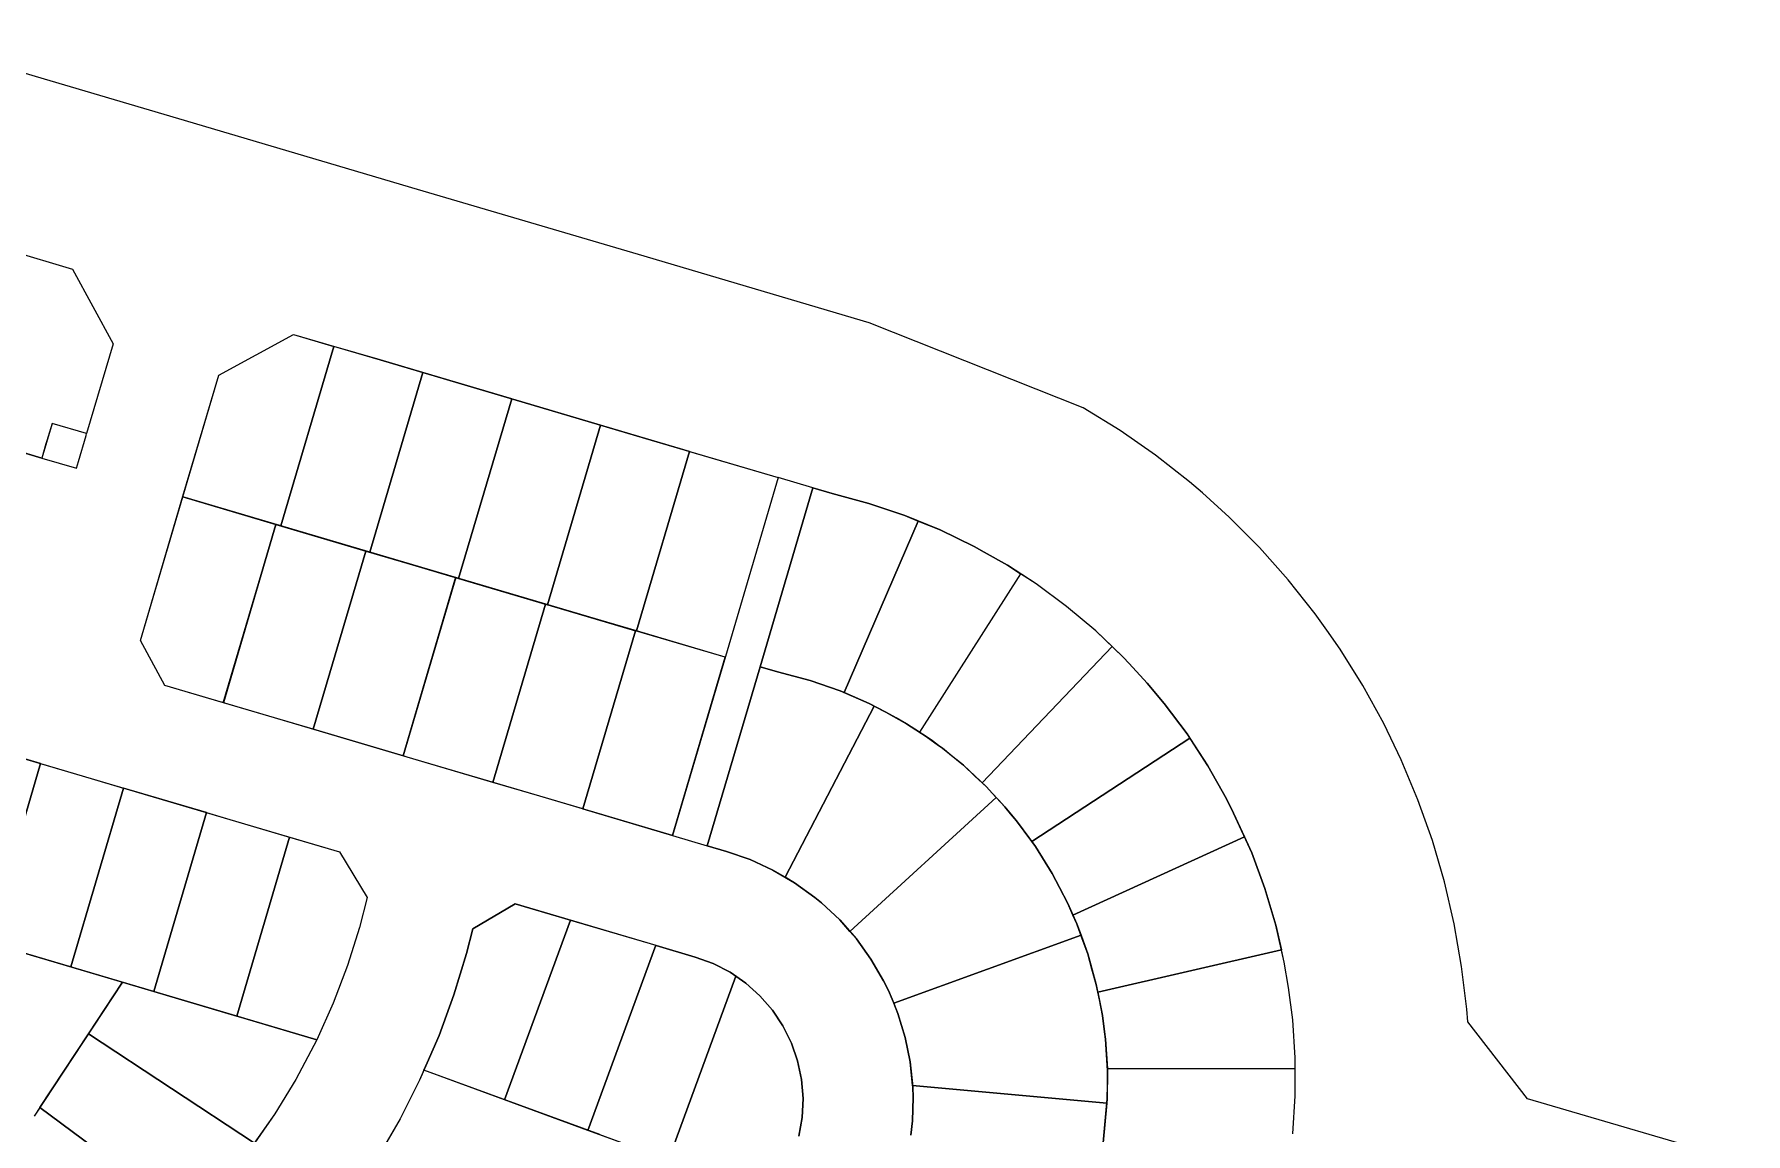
# Model space of a CAD drawing. Header units: millimetres. Extents: x -14329 to 996201, y -409013 to 338495.
# Drawn here: x 354443 to 638883, y 117570 to 300275 of the extents above; entities that cross this region are included whole.
import ezdxf

# ---------------------------------------------------------------- set-up
doc = ezdxf.new("R2010")
doc.units = ezdxf.units.MM
doc.layers.add('A-DETL', color=90, linetype='Continuous', lineweight=9)

msp = doc.modelspace()

# ---------------------------------------------------------------- linework, layer by layer
at = {"layer": 'A-DETL'}
for p, q in [((354677.927, 293248.5), (330894.927, 300274.5)), ((378461.927, 286221.5), (354677.927, 293248.5)), ((402245.927, 279194.5), (378461.927, 286221.5)), ((418128.927, 274501.5), (402245.927, 279194.5)), ((454857.927, 263647.5), (418128.927, 274501.5)), ((350432.701, 264312.46), (360805.927, 261248.5)), ((493218.927, 252314.5), (454857.927, 263647.5)), ((360805.927, 261248.5), (367562.927, 248824.5)), ((267759.868, 255829.517), (355700.242, 229848.453)), ((385112.927, 243639.5), (397536.927, 250396.5)), ((385112.927, 243639.5), (397536.927, 250396.5)), ((397536.927, 250396.5), (411921.927, 246146.5)), ((397536.927, 250396.5), (404257.764, 248410.851)), ((528780.927, 238206.5), (493218.927, 252314.5)), ((367562.927, 248824.5), (363154.673, 233904.474)), ((395441.257, 218565.161), (404257.764, 248410.851)), ((404257.764, 248410.851), (395441.257, 218565.161)), ((404257.764, 248410.851), (395441.257, 218565.161)), ((411921.927, 246146.5), (404257.764, 248410.851)), ((419024.741, 244047.568), (411921.927, 246146.5)), ((411921.927, 246146.5), (433978.927, 239628.5)), ((379128.927, 223384.417), (385112.927, 243639.5)), ((379162.927, 223499.5), (385112.927, 243639.5)), ((419024.741, 244047.568), (410208.392, 214202.412)), ((419024.741, 244047.568), (410208.392, 214202.412)), ((410208.392, 214202.412), (419024.741, 244047.568)), ((433791.592, 239683.859), (419024.741, 244047.568)), ((433791.592, 239683.859), (424975.527, 209839.663)), ((424975.527, 209839.663), (433791.592, 239683.859)), ((424975.527, 209839.663), (433791.592, 239683.859)), ((448558.623, 235320.757), (433978.927, 239628.5)), ((433978.927, 239628.5), (456035.927, 233111.5)), ((534887.927, 234439.5), (528780.927, 238206.5)), ((355700.257, 229848.449), (341491.315, 234046.332)), ((357399.673, 235600.474), (355700.257, 229848.449)), ((357400.242, 235602.453), (356550.242, 232725.453)), ((357400.242, 235602.453), (356550.242, 232725.453)), ((357400.242, 235602.453), (356550.242, 232725.453)), ((363154.673, 233904.474), (357399.673, 235600.474)), ((363154.242, 233902.453), (357400.242, 235602.453)), ((363154.242, 233902.453), (357400.242, 235602.453)), ((363154.242, 233902.453), (357400.242, 235602.453)), ((361789.242, 229281.453), (363070.242, 233617.453)), ((361789.242, 229281.453), (363070.242, 233617.453)), ((361789.242, 229281.453), (363070.242, 233617.453)), ((363070.242, 233617.453), (363154.242, 233902.453)), ((363070.242, 233617.453), (363154.242, 233902.453)), ((363070.242, 233617.453), (363154.242, 233902.453)), ((439742.661, 205476.914), (448558.623, 235320.757)), ((439742.661, 205476.914), (448558.623, 235320.757)), ((448558.623, 235320.757), (439742.661, 205476.914)), ((456035.927, 233111.5), (448558.623, 235320.757)), ((540775.927, 230338.5), (534887.927, 234439.5)), ((356550.242, 232725.453), (355700.242, 229848.453)), ((356550.242, 232725.453), (355700.242, 229848.453)), ((356391.572, 232188.402), (355700.242, 229848.453)), ((356550.242, 232725.453), (356391.572, 232188.402)), ((463325.772, 230958.058), (454509.796, 201114.165)), ((454509.796, 201114.165), (463325.772, 230958.058)), ((454509.796, 201114.165), (463325.772, 230958.058)), ((463325.772, 230958.058), (456035.927, 233111.5)), ((456035.927, 233111.5), (478093.927, 226595.5)), ((463325.772, 230958.058), (478093.927, 226595.5)), ((355700.242, 229848.453), (361454.242, 228147.453)), ((355700.242, 229848.453), (361454.242, 228147.453)), ((355700.242, 229848.453), (361454.242, 228147.453)), ((361454.242, 228147.453), (361789.242, 229281.453)), ((361454.242, 228147.453), (361789.242, 229281.453)), ((361454.242, 228147.453), (361789.242, 229281.453)), ((546425.927, 225915.5), (540775.927, 230338.5)), ((478093.927, 226595.5), (469310.927, 196866.5)), ((478093.927, 226595.5), (469310.927, 196866.5)), ((478093.927, 226595.5), (469310.927, 196866.5)), ((478093.927, 226595.5), (469310.927, 196866.5)), ((483847.927, 224895.5), (475064.927, 195165.5)), ((475064.927, 195165.5), (483847.927, 224895.5)), ((475064.927, 195165.5), (483847.927, 224895.5)), ((483847.927, 224895.5), (475064.927, 195165.5)), ((475064.927, 195165.5), (483847.927, 224895.5)), ((483847.927, 224895.5), (478093.927, 226595.5)), ((483847.927, 224895.5), (478093.927, 226595.5)), ((487056.927, 223947.5), (483847.927, 224895.5)), ((487056.927, 223947.5), (483847.927, 224895.5)), ((483847.927, 224895.5), (487056.927, 223947.5)), ((548582.927, 224087.5), (546425.927, 225915.5)), ((372078.927, 199524.5), (379162.927, 223499.5)), ((372078.927, 199524.5), (379128.923, 223384.418)), ((379128.923, 223384.418), (394618.453, 218808.248)), ((469276.927, 196751.417), (379128.927, 223384.417)), ((395441.257, 218565.161), (379128.927, 223384.417)), ((493157.927, 222311.5), (487056.927, 223947.5)), ((493157.927, 222311.5), (487056.927, 223947.5)), ((487056.927, 223947.5), (493157.927, 222311.5)), ((499143.927, 220292.5), (493157.927, 222311.5)), ((499143.927, 220292.5), (493157.927, 222311.5)), ((493157.927, 222311.5), (499143.927, 220292.5)), ((553024.927, 220052.5), (548582.927, 224087.5)), ((501357.922, 219386.224), (489034.128, 190872.001)), ((501357.922, 219386.224), (489034.128, 190872.001)), ((489034.128, 190872.001), (501357.922, 219386.224)), ((504989.927, 217899.5), (499143.927, 220292.5)), ((504989.927, 217899.5), (499143.927, 220292.5)), ((499143.927, 220292.5), (501357.922, 219386.224)), ((501357.922, 219386.224), (504989.927, 217899.5)), ((558082.927, 214962.5), (553024.927, 220052.5)), ((385869.307, 189190.587), (394651.773, 218921.04)), ((394618.453, 218808.248), (385870.158, 189193.469)), ((385870.158, 189193.469), (394618.453, 218808.248)), ((394618.453, 218808.248), (409550.149, 214396.881)), ((410208.392, 214202.412), (395441.257, 218565.161)), ((510671.927, 215140.5), (504989.927, 217899.5)), ((510671.927, 215140.5), (504989.927, 217899.5)), ((504989.927, 217899.5), (510671.927, 215140.5)), ((400801.137, 184779.679), (409583.603, 214510.132)), ((409550.149, 214396.881), (400801.739, 184781.714)), ((400801.739, 184781.714), (409550.149, 214396.881)), ((409550.149, 214396.881), (424481.844, 209985.515)), ((410208.392, 214202.412), (424975.527, 209839.663)), ((512303.927, 214216.5), (510671.927, 215140.5)), ((512303.927, 214216.5), (510671.927, 215140.5)), ((510671.927, 215140.5), (512303.927, 214216.5)), ((516168.927, 212028.5), (512303.927, 214216.5)), ((516168.927, 212028.5), (512303.927, 214216.5)), ((512303.927, 214216.5), (516168.927, 212028.5)), ((562848.927, 209599.5), (558082.927, 214962.5)), ((518362.168, 210606.094), (501544.014, 184308.762)), ((518362.168, 210606.094), (501544.014, 184308.762)), ((518362.168, 210606.094), (501544.014, 184308.762)), ((520931.927, 208939.5), (516168.927, 212028.5)), ((520931.927, 208939.5), (516168.927, 212028.5)), ((516168.927, 212028.5), (518362.168, 210606.094)), ((520931.927, 208939.5), (518362.168, 210606.094)), ((415732.968, 180368.771), (424515.434, 210099.224)), ((424481.844, 209985.515), (415733.331, 180369.999)), ((415733.331, 180369.999), (424481.844, 209985.515)), ((424481.844, 209985.515), (439413.54, 205574.149)), ((424975.527, 209839.663), (439742.661, 205476.914)), ((526015.927, 205190.5), (520931.927, 208939.5)), ((526015.927, 205190.5), (520931.927, 208939.5)), ((526015.927, 205190.5), (520931.927, 208939.5)), ((567308.927, 203978.5), (562848.927, 209599.5)), ((430664.799, 175957.863), (439447.265, 205688.316)), ((439413.54, 205574.149), (430665.151, 175959.054)), ((430665.151, 175959.054), (439413.54, 205574.149)), ((439413.54, 205574.149), (454345.235, 201162.783)), ((454509.796, 201114.165), (439742.661, 205476.914)), ((530851.927, 201126.5), (526015.927, 205190.5)), ((530851.927, 201126.5), (526015.927, 205190.5)), ((530851.927, 201126.5), (526015.927, 205190.5)), ((569240.425, 201244.544), (567308.927, 203978.5)), ((376132.927, 192070.5), (372078.927, 199524.5)), ((376132.927, 192070.5), (372078.927, 199524.5)), ((445596.63, 171546.955), (454345.235, 201162.783)), ((454345.235, 201162.783), (445596.868, 171547.761)), ((454345.235, 201162.783), (445596.868, 171547.761)), ((469276.927, 196751.417), (454345.235, 201162.783)), ((469276.925, 196751.418), (454509.796, 201114.165)), ((535420.927, 196765.5), (530851.927, 201126.5)), ((535420.927, 196765.5), (530851.927, 201126.5)), ((533572.987, 198529.314), (530851.927, 201126.5)), ((571448.927, 198118.5), (569240.425, 201244.544)), ((469310.927, 196866.5), (460526.927, 167136.5)), ((469310.927, 196866.5), (460526.927, 167136.5)), ((469276.925, 196751.418), (460526.927, 167136.5)), ((460526.927, 167136.5), (469276.927, 196751.417)), ((511967.401, 175893.239), (533572.987, 198529.314)), ((511967.401, 175893.239), (533572.987, 198529.314)), ((511967.401, 175893.239), (533572.987, 198529.314)), ((533572.987, 198529.314), (535420.927, 196765.5)), ((536385.927, 195719.5), (535420.927, 196765.5)), ((536385.927, 195719.5), (535420.927, 196765.5)), ((535420.927, 196765.5), (536385.927, 195719.5)), ((575255.927, 192036.5), (571448.927, 198118.5)), ((475064.927, 195165.5), (466280.927, 165436.5)), ((466280.927, 165436.5), (475064.927, 195165.5)), ((466280.927, 165436.5), (475064.927, 195165.5)), ((475064.927, 195165.5), (466280.927, 165436.5)), ((466280.927, 165436.5), (475064.927, 195165.5)), ((476503.427, 194741), (475064.927, 195165.5)), ((475064.927, 195165.5), (477941.927, 194316.5)), ((477941.927, 194316.5), (475064.927, 195165.5)), ((477941.927, 194316.5), (476503.427, 194741)), ((480660.427, 193598), (477941.927, 194316.5)), ((477941.927, 194316.5), (483378.927, 192879.5)), ((483378.927, 192879.5), (477941.927, 194316.5)), ((483378.927, 192879.5), (480660.427, 193598)), ((539388.927, 192466.5), (536385.927, 195719.5)), ((539388.927, 192466.5), (536385.927, 195719.5)), ((536385.927, 195719.5), (539388.927, 192466.5)), ((394354.927, 186686.5), (376132.927, 192070.5)), ((385870.158, 189193.469), (376132.927, 192070.5)), ((485873.927, 192019.5), (483378.927, 192879.5)), ((483378.927, 192879.5), (488368.927, 191159.5)), ((488368.927, 191159.5), (483378.927, 192879.5)), ((488368.927, 191159.5), (485873.927, 192019.5)), ((493213.927, 189065.5), (488368.927, 191159.5)), ((488368.927, 191159.5), (493213.927, 189065.5)), ((489034.128, 190872.001), (488368.927, 191159.5)), ((493213.927, 189065.5), (489034.128, 190872.001)), ((542241.927, 189075.5), (539388.927, 192466.5)), ((542241.927, 189075.5), (539388.927, 192466.5)), ((539388.927, 192466.5), (542241.927, 189075.5)), ((578718.927, 185751.5), (575255.927, 192036.5)), ((394354.927, 186686.5), (385870.158, 189193.469)), ((479256.569, 160179.818), (494019.296, 188647.858)), ((479256.569, 160179.818), (494019.296, 188647.858)), ((494019.296, 188647.858), (479256.569, 160179.818)), ((494600.427, 188346.5), (493213.927, 189065.5)), ((493213.927, 189065.5), (494019.296, 188647.858)), ((495986.927, 187627.5), (493213.927, 189065.5)), ((494019.296, 188647.858), (495986.927, 187627.5)), ((495986.927, 187627.5), (494600.427, 188346.5)), ((546025.927, 184017.5), (542241.927, 189075.5)), ((546025.927, 184017.5), (542241.927, 189075.5)), ((542241.927, 189075.5), (546025.927, 184017.5)), ((416411.927, 180169.5), (394354.927, 186686.5)), ((400801.739, 184781.714), (394354.927, 186686.5)), ((497684.427, 186659.5), (495986.927, 187627.5)), ((495986.927, 187627.5), (499381.927, 185691.5)), ((499381.927, 185691.5), (495986.927, 187627.5)), ((499381.927, 185691.5), (497684.427, 186659.5)), ((501028.427, 184638.5), (499381.927, 185691.5)), ((499381.927, 185691.5), (502674.927, 183585.5)), ((501544.014, 184308.762), (499381.927, 185691.5)), ((581636.927, 179704.5), (578718.927, 185751.5)), ((340890.927, 183400.5), (363907.927, 176599.5)), ((355492.947, 179085.935), (341699.301, 183161.644)), ((415733.331, 180369.999), (400801.739, 184781.714)), ((502674.927, 183585.5), (501028.427, 184638.5)), ((501544.014, 184308.762), (502674.927, 183585.5)), ((503710.927, 182849), (502674.927, 183585.5)), ((502674.927, 183585.5), (504746.927, 182112.5)), ((502674.927, 183585.5), (504746.927, 182112.5)), ((504746.927, 182112.5), (503710.927, 182849)), ((505362.927, 181617.5), (504746.927, 182112.5)), ((504746.927, 182112.5), (505362.927, 181617.5)), ((504746.927, 182112.5), (505362.927, 181617.5)), ((546502.742, 183287.929), (520238.801, 166122.994)), ((520238.801, 166122.994), (546502.742, 183287.929)), ((546502.742, 183287.929), (520238.801, 166122.994)), ((549481.927, 178729.5), (546025.927, 184017.5)), ((549481.927, 178729.5), (546025.927, 184017.5)), ((546025.927, 184017.5), (546502.742, 183287.929)), ((546502.742, 183287.929), (549481.927, 178729.5)), ((416411.927, 180169.5), (415733.331, 180369.999)), ((438469.927, 173653.5), (416411.927, 180169.5)), ((430665.151, 175959.054), (416411.927, 180169.5)), ((507111.927, 180211), (505362.927, 181617.5)), ((505362.927, 181617.5), (508860.927, 178804.5)), ((505362.927, 181617.5), (508860.927, 178804.5)), ((508860.927, 178804.5), (507111.927, 180211)), ((584401.927, 173083.5), (581636.927, 179704.5)), ((346708.901, 149356.071), (355492.947, 179085.935)), ((346708.901, 149356.071), (355492.947, 179085.935)), ((355492.947, 179085.935), (346708.901, 149356.071)), ((355492.947, 179085.935), (363907.927, 176599.5)), ((363907.927, 176599.5), (369286.784, 175010.871)), ((363907.927, 176599.5), (386924.927, 169801.5)), ((510786.427, 177000), (508860.927, 178804.5)), ((508860.927, 178804.5), (512711.927, 175195.5)), ((508860.927, 178804.5), (511967.401, 175893.239)), ((512711.927, 175195.5), (510786.427, 177000)), ((552596.927, 173234.5), (549481.927, 178729.5)), ((552596.927, 173234.5), (549481.927, 178729.5)), ((549481.927, 178729.5), (552596.927, 173234.5)), ((401416.208, 133192.138), (261379.077, 174567.796)), ((369286.784, 175010.871), (360502.604, 145280.555)), ((360502.604, 145280.555), (369286.784, 175010.871)), ((369286.784, 175010.871), (360502.604, 145280.555)), ((383080.92, 170936.816), (369286.784, 175010.871)), ((438469.927, 173653.5), (430665.151, 175959.054)), ((460526.927, 167136.5), (438469.927, 173653.5)), ((445596.868, 171547.761), (438469.927, 173653.5)), ((512711.927, 175195.5), (511967.401, 175893.239)), ((513649.927, 174172.5), (512711.927, 175195.5)), ((512711.927, 175195.5), (513649.927, 174172.5)), ((513649.927, 174172.5), (512711.927, 175195.5)), ((514686.927, 173041.5), (513649.927, 174172.5)), ((513649.927, 174172.5), (514291.226, 173473.07)), ((515723.927, 171910.5), (513649.927, 174172.5)), ((374296.308, 141205.039), (383080.92, 170936.816)), ((374296.308, 141205.039), (383080.92, 170936.816)), ((383080.92, 170936.816), (374296.308, 141205.039)), ((383080.92, 170936.816), (386924.927, 169801.5)), ((445596.868, 171547.761), (460526.927, 167136.5)), ((489990.99, 151192.482), (514291.226, 173473.07)), ((489990.99, 151192.482), (514291.226, 173473.07)), ((514291.226, 173473.07), (489990.99, 151192.482)), ((514291.226, 173473.07), (515723.927, 171910.5)), ((515723.927, 171910.5), (514686.927, 173041.5)), ((516715.927, 170738), (515723.927, 171910.5)), ((515723.927, 171910.5), (517707.927, 169565.5)), ((517707.927, 169565.5), (515723.927, 171910.5)), ((517707.927, 169565.5), (516715.927, 170738)), ((553768.927, 170822.5), (552596.927, 173234.5)), ((553768.927, 170822.5), (552596.927, 173234.5)), ((552596.927, 173234.5), (553768.927, 170822.5)), ((556771.927, 164235.5), (553768.927, 170822.5)), ((556771.927, 164235.5), (553768.927, 170822.5)), ((553768.927, 170822.5), (555559.4, 166895.145)), ((586793.927, 166318.5), (584401.927, 173083.5)), ((386924.927, 169801.5), (396874.522, 166860.956)), ((386924.927, 169801.5), (405192.927, 164402.5)), ((519270.927, 167439.5), (517707.927, 169565.5)), ((517707.927, 169565.5), (520833.927, 165313.5)), ((520238.801, 166122.994), (517707.927, 169565.5)), ((396874.522, 166860.956), (388090.012, 137129.523)), ((388090.012, 137129.523), (396874.522, 166860.956)), ((388090.012, 137129.523), (396874.522, 166860.956)), ((396874.522, 166860.956), (405192.927, 164402.5)), ((460526.927, 167136.5), (466280.927, 165436.5)), ((460526.927, 167136.5), (466280.927, 165436.5)), ((466280.927, 165436.5), (469489.927, 164488.5)), ((466280.927, 165436.5), (469489.927, 164488.5)), ((469489.927, 164488.5), (466280.927, 165436.5)), ((520833.927, 165313.5), (519270.927, 167439.5)), ((520833.927, 165313.5), (520238.801, 166122.994)), ((522231.927, 163074.5), (520833.927, 165313.5)), ((520833.927, 165313.5), (523629.927, 160835.5)), ((523629.927, 160835.5), (520833.927, 165313.5)), ((527071.297, 153907.477), (555559.4, 166895.145)), ((555559.4, 166895.145), (527071.297, 153907.477)), ((527071.297, 153907.477), (555559.4, 166895.145)), ((555559.4, 166895.145), (556771.927, 164235.5)), ((588805.927, 159431.5), (586793.927, 166318.5)), ((405192.927, 164402.5), (409757.927, 156821.5)), ((405192.927, 164402.5), (409757.927, 156821.5)), ((469489.927, 164488.5), (473418.927, 163119.5)), ((469489.927, 164488.5), (473418.927, 163119.5)), ((473418.927, 163119.5), (469489.927, 164488.5)), ((473418.927, 163119.5), (477197.927, 161379.5)), ((473418.927, 163119.5), (477197.927, 161379.5)), ((477197.927, 161379.5), (473418.927, 163119.5)), ((523629.927, 160835.5), (522231.927, 163074.5)), ((558954.927, 158307.5), (556771.927, 164235.5)), ((558954.927, 158307.5), (556771.927, 164235.5)), ((556771.927, 164235.5), (558954.927, 158307.5)), ((477197.927, 161379.5), (480792.927, 159284.5)), ((477197.927, 161379.5), (480792.927, 159284.5)), ((479256.569, 160179.818), (477197.927, 161379.5)), ((480792.927, 159284.5), (479256.569, 160179.818)), ((524853.927, 158497.5), (523629.927, 160835.5)), ((523629.927, 160835.5), (524853.927, 158497.5)), ((524853.927, 158497.5), (523629.927, 160835.5)), ((590429.927, 152442.5), (588805.927, 159431.5)), ((409757.927, 156821.5), (408496.927, 151868.5)), ((409757.927, 156821.5), (408496.927, 151868.5)), ((480792.927, 159284.5), (484169.927, 156854.5)), ((480792.927, 159284.5), (484169.927, 156854.5)), ((484169.927, 156854.5), (480792.927, 159284.5)), ((484169.927, 156854.5), (484726.927, 156396.5)), ((484169.927, 156854.5), (484726.927, 156396.5)), ((484726.927, 156396.5), (484169.927, 156854.5)), ((526214.927, 155851.5), (524853.927, 158497.5)), ((524853.927, 158497.5), (526214.927, 155851.5)), ((526214.927, 155851.5), (524853.927, 158497.5)), ((560758.927, 152254.5), (558954.927, 158307.5)), ((560758.927, 152254.5), (558954.927, 158307.5)), ((558954.927, 158307.5), (560758.927, 152254.5)), ((434350.927, 155788.5), (427334.927, 151622.5)), ((427334.927, 151622.5), (434350.927, 155788.5)), ((434350.927, 155788.5), (427334.927, 151622.5)), ((457790.927, 148862.5), (434350.927, 155788.5)), ((434350.927, 155788.5), (443552.734, 153069.57)), ((457790.927, 148862.5), (434350.927, 155788.5)), ((484726.927, 156396.5), (485284.927, 155937.5)), ((484726.927, 156396.5), (485284.927, 155937.5)), ((485284.927, 155937.5), (484726.927, 156396.5)), ((485284.927, 155937.5), (488319.927, 153091.5)), ((485284.927, 155937.5), (488319.927, 153091.5)), ((488319.927, 153091.5), (485284.927, 155937.5)), ((527721.927, 152430.5), (526214.927, 155851.5)), ((526214.927, 155851.5), (527721.927, 152430.5)), ((527071.297, 153907.477), (526214.927, 155851.5)), ((527721.927, 152430.5), (527071.297, 153907.477)), ((340039.927, 151326.5), (369093.992, 142742.126)), ((408496.927, 151868.5), (406511.927, 145505.5)), ((408496.927, 151868.5), (406511.927, 145505.5)), ((427334.927, 151622.5), (426285.927, 147538.5)), ((426285.927, 147538.5), (427334.927, 151622.5)), ((427334.927, 151622.5), (426285.927, 147538.5)), ((443552.734, 153069.57), (432619.374, 123205.095)), ((443552.734, 153069.57), (432619.374, 123205.095)), ((432619.374, 123205.095), (443552.734, 153069.57)), ((443552.734, 153069.57), (457726.851, 148881.433)), ((488319.927, 153091.5), (491068.927, 149967.5)), ((488319.927, 153091.5), (491068.927, 149967.5)), ((489990.99, 151192.482), (488319.927, 153091.5)), ((491068.927, 149967.5), (489990.99, 151192.482)), ((528622.427, 149950), (527721.927, 152430.5)), ((527721.927, 152430.5), (528407.406, 150542.293)), ((529522.927, 147469.5), (527721.927, 152430.5)), ((562175.927, 146098.5), (560758.927, 152254.5)), ((562175.927, 146098.5), (560758.927, 152254.5)), ((560758.927, 152254.5), (561707.307, 148134.369)), ((591662.927, 145373.5), (590429.927, 152442.5)), ((346708.901, 149356.071), (360502.604, 145280.555)), ((457726.851, 148881.433), (446470.339, 118134.269)), ((457726.851, 148881.433), (446470.339, 118134.269)), ((446470.339, 118134.269), (457726.851, 148881.433)), ((464304.927, 146938.5), (457790.927, 148862.5)), ((457790.927, 148862.5), (464304.927, 146938.5)), ((464304.927, 146938.5), (457790.927, 148862.5)), ((491068.927, 149967.5), (493503.927, 146594.5)), ((491068.927, 149967.5), (493503.927, 146594.5)), ((493503.927, 146594.5), (491068.927, 149967.5)), ((497289.768, 139245.606), (528407.406, 150542.293)), ((528407.406, 150542.293), (497289.768, 139245.606)), ((497289.768, 139245.606), (528407.406, 150542.293)), ((528407.406, 150542.293), (529522.927, 147469.5)), ((529522.927, 147469.5), (528622.427, 149950)), ((531195.76, 141111.162), (561707.307, 148134.369)), ((561707.307, 148134.369), (531195.76, 141111.162)), ((561707.307, 148134.369), (531195.76, 141111.162)), ((562175.927, 146098.5), (561707.307, 148134.369)), ((360502.604, 145280.555), (374296.308, 141205.039)), ((406511.927, 145505.5), (404148.927, 139273.5)), ((406511.927, 145505.5), (404148.927, 139273.5)), ((426285.927, 147538.5), (424191.927, 140656.5)), ((424191.927, 140656.5), (426285.927, 147538.5)), ((426285.927, 147538.5), (424191.927, 140656.5)), ((467272.927, 145852.5), (464304.927, 146938.5)), ((464304.927, 146938.5), (467272.927, 145852.5)), ((467272.927, 145852.5), (464304.927, 146938.5)), ((470080.927, 144401.5), (467272.927, 145852.5)), ((467272.927, 145852.5), (470080.927, 144401.5)), ((470080.927, 144401.5), (467272.927, 145852.5)), ((493503.927, 146594.5), (495604.927, 143002.5)), ((493503.927, 146594.5), (495604.927, 143002.5)), ((495604.927, 143002.5), (493503.927, 146594.5)), ((530232.427, 144927.5), (529522.927, 147469.5)), ((529522.927, 147469.5), (530941.927, 142385.5)), ((530941.927, 142385.5), (529522.927, 147469.5)), ((562873.927, 141856.5), (562175.927, 146098.5)), ((562873.927, 141856.5), (562175.927, 146098.5)), ((562873.927, 141856.5), (562175.927, 146098.5)), ((592499.927, 138247.5), (591662.927, 145373.5)), ((369093.992, 142742.126), (354443.099, 120511.459)), ((369093.992, 142742.126), (354443.099, 120511.459)), ((363449.53, 134177.45), (369093.992, 142742.126)), ((369093.992, 142742.126), (401416.208, 133192.138)), ((471023.714, 143751.477), (459851.779, 113235.334)), ((471023.714, 143751.477), (459851.779, 113235.334)), ((459851.779, 113235.334), (471023.714, 143751.477)), ((472682.927, 142607.5), (470080.927, 144401.5)), ((470080.927, 144401.5), (471023.714, 143751.477)), ((472682.927, 142607.5), (470080.927, 144401.5)), ((471023.714, 143751.477), (472682.927, 142607.5)), ((475037.927, 140499.5), (472682.927, 142607.5)), ((475037.927, 140499.5), (472682.927, 142607.5)), ((472682.927, 142607.5), (475037.927, 140499.5)), ((495604.927, 143002.5), (496399.927, 141399.5)), ((495604.927, 143002.5), (496399.927, 141399.5)), ((496399.927, 141399.5), (495604.927, 143002.5)), ((530941.927, 142385.5), (530232.427, 144927.5)), ((531457.427, 139797.5), (530941.927, 142385.5)), ((530941.927, 142385.5), (531972.927, 137209.5)), ((531195.76, 141111.162), (530941.927, 142385.5)), ((374296.308, 141205.039), (388090.012, 137129.523)), ((424191.927, 140656.5), (421718.927, 133901.5)), ((421718.927, 133901.5), (424191.927, 140656.5)), ((424191.927, 140656.5), (421718.927, 133901.5)), ((477108.927, 138111.5), (475037.927, 140499.5)), ((477108.927, 138111.5), (475037.927, 140499.5)), ((475037.927, 140499.5), (477108.927, 138111.5)), ((496399.927, 141399.5), (496998.927, 139949.5)), ((496399.927, 141399.5), (496998.927, 139949.5)), ((496998.927, 139949.5), (496399.927, 141399.5)), ((496998.927, 139949.5), (497988.927, 137553.5)), ((496998.927, 139949.5), (497988.927, 137553.5)), ((497289.768, 139245.606), (496998.927, 139949.5)), ((531195.76, 141111.162), (531972.927, 137209.5)), ((531972.927, 137209.5), (531457.427, 139797.5)), ((563587.927, 136494.5), (562873.927, 141856.5)), ((563587.927, 136494.5), (562873.927, 141856.5)), ((563587.927, 136494.5), (562873.927, 141856.5)), ((401416.208, 133192.138), (388090.012, 137129.523)), ((404148.927, 139273.5), (401416.927, 133193.5)), ((404148.927, 139273.5), (401416.927, 133193.5)), ((478860.927, 135481.5), (477108.927, 138111.5)), ((478860.927, 135481.5), (477108.927, 138111.5)), ((477108.927, 138111.5), (478860.927, 135481.5)), ((497988.927, 137553.5), (497289.768, 139245.606)), ((497988.927, 137553.5), (499200.927, 133573.5)), ((497988.927, 137553.5), (499200.927, 133573.5)), ((499200.927, 133573.5), (497988.927, 137553.5)), ((532151.427, 135848), (531972.927, 137209.5)), ((531972.927, 137209.5), (532329.927, 134486.5)), ((531972.927, 137209.5), (532329.927, 134486.5)), ((592667.927, 136172.5), (592499.927, 138247.5)), ((355394.859, 121955.621), (363449.53, 134177.45)), ((391057.567, 115982.656), (363449.53, 134177.45)), ((391023.316, 116005.229), (363449.53, 134177.45)), ((363449.53, 134177.45), (391023.316, 116005.229)), ((421718.927, 133901.5), (419754.927, 129357.5)), ((419754.927, 129357.5), (421718.927, 133901.5)), ((421718.927, 133901.5), (419754.927, 129357.5)), ((480267.927, 132650.5), (478860.927, 135481.5)), ((480267.927, 132650.5), (478860.927, 135481.5)), ((478860.927, 135481.5), (480267.927, 132650.5)), ((532329.927, 134486.5), (532151.427, 135848)), ((532484.927, 133306.5), (532329.927, 134486.5)), ((532329.927, 134486.5), (532484.927, 133306.5)), ((532329.927, 134486.5), (532484.927, 133306.5)), ((564001.927, 130191.5), (563587.927, 136494.5)), ((564001.927, 130191.5), (563587.927, 136494.5)), ((564001.927, 130191.5), (563587.927, 136494.5)), ((602603.927, 123364.5), (592667.927, 136172.5)), ((401416.927, 133193.5), (397931.927, 126595.5)), ((401416.208, 133192.138), (397931.927, 126595.5)), ((481305.927, 129665.5), (480267.927, 132650.5)), ((481305.927, 129665.5), (480267.927, 132650.5)), ((480267.927, 132650.5), (481305.927, 129665.5)), ((499200.927, 133573.5), (500024.927, 129495.5)), ((499200.927, 133573.5), (500024.927, 129495.5)), ((500024.927, 129495.5), (499200.927, 133573.5)), ((532654.427, 130673), (532484.927, 133306.5)), ((532484.927, 133306.5), (532823.927, 128039.5)), ((532484.927, 133306.5), (532803.512, 128356.688)), ((419754.927, 129357.5), (418493.927, 126483.5)), ((419754.927, 129357.5), (418493.927, 126483.5)), ((419209.517, 128114.433), (418493.927, 126483.5)), ((419209.517, 128114.433), (419754.927, 129357.5)), ((478408.111, 106441.876), (419209.517, 128114.433)), ((432619.374, 123205.095), (419209.517, 128114.433)), ((448419.259, 117420.77), (419209.517, 128114.433)), ((481958.927, 126573.5), (481305.927, 129665.5)), ((481958.927, 126573.5), (481305.927, 129665.5)), ((481305.927, 129665.5), (481958.927, 126573.5)), ((500024.927, 129495.5), (500454.927, 125357.5)), ((500024.927, 129495.5), (500454.927, 125357.5)), ((500428.929, 125607.68), (500024.927, 129495.5)), ((532823.927, 128039.5), (532654.427, 130673)), ((532823.927, 128039.5), (532769.927, 123349.5)), ((532823.927, 128039.5), (532769.927, 123349.5)), ((532796.927, 125694.5), (532823.927, 128039.5)), ((564006.108, 128430.78), (532803.512, 128356.688)), ((532803.512, 128356.688), (564006.108, 128430.78)), ((532803.512, 128356.688), (564006.108, 128430.78)), ((532803.512, 128356.688), (532823.927, 128039.5)), ((564016.927, 123874.5), (564001.927, 130191.5)), ((564016.927, 123874.5), (564001.927, 130191.5)), ((564006.108, 128430.78), (564001.927, 130191.5)), ((564016.927, 123874.5), (564006.108, 128430.78)), ((397931.927, 126595.5), (394445.927, 120907.5)), ((397931.927, 126595.5), (394445.927, 120907.5)), ((418493.927, 126483.5), (415240.927, 120067.5)), ((418493.927, 126483.5), (415240.927, 120067.5)), ((418493.927, 126483.5), (415240.927, 120067.5)), ((482216.927, 123422.5), (481958.927, 126573.5)), ((482216.927, 123422.5), (481958.927, 126573.5)), ((481958.927, 126573.5), (482216.927, 123422.5)), ((532707.639, 122666.014), (500428.929, 125607.68)), ((500428.929, 125607.68), (532707.639, 122666.014)), ((500454.927, 125357.5), (500428.929, 125607.68)), ((500428.929, 125607.68), (532707.639, 122666.014)), ((500454.927, 125357.5), (500516.927, 123568.5)), ((500454.927, 125357.5), (500516.927, 123568.5)), ((500516.927, 123568.5), (500454.927, 125357.5)), ((532769.927, 123349.5), (532796.927, 125694.5)), ((446470.339, 118134.269), (432619.374, 123205.095)), ((482074.927, 120265.5), (482216.927, 123422.5)), ((482074.927, 120265.5), (482216.927, 123422.5)), ((482216.927, 123422.5), (482074.927, 120265.5)), ((500516.927, 123568.5), (500385.927, 119723.5)), ((500516.927, 123568.5), (500385.927, 119723.5)), ((500385.927, 119723.5), (500516.927, 123568.5)), ((532769.927, 123349.5), (532104.927, 116052.5)), ((532707.639, 122666.014), (532104.927, 116052.5)), ((532437.427, 119701), (532769.927, 123349.5)), ((532769.927, 123349.5), (532707.639, 122666.014)), ((563631.927, 117569.5), (564016.927, 123874.5)), ((563631.927, 117569.5), (564016.927, 123874.5)), ((563631.927, 117569.5), (564016.927, 123874.5)), ((638882.927, 112722.5), (602603.927, 123364.5)), ((355394.859, 121955.621), (354443.099, 120511.459)), ((380503.801, 103277.476), (355394.859, 121955.621)), ((355394.859, 121955.621), (380503.801, 103277.476)), ((380503.801, 103277.476), (355394.859, 121955.621)), ((394445.927, 120907.5), (390633.927, 115447.5)), ((394445.927, 120907.5), (391023.316, 116005.229)), ((415240.927, 120067.5), (411637.927, 113841.5)), ((415240.927, 120067.5), (411637.927, 113841.5)), ((415240.927, 120067.5), (412149.492, 114725.486)), ((481535.927, 117150.5), (482074.927, 120265.5)), ((481535.927, 117150.5), (482074.927, 120265.5)), ((482074.927, 120265.5), (481535.927, 117150.5)), ((500385.927, 119723.5), (500104.927, 117347.5)), ((500385.927, 119723.5), (500104.927, 117347.5)), ((500104.927, 117347.5), (500385.927, 119723.5)), ((532104.927, 116052.5), (532437.427, 119701)), ((459851.779, 113235.334), (446470.339, 118134.269))]:
    msp.add_line(p, q, dxfattribs=at)

doc.saveas('drawing.dxf')
